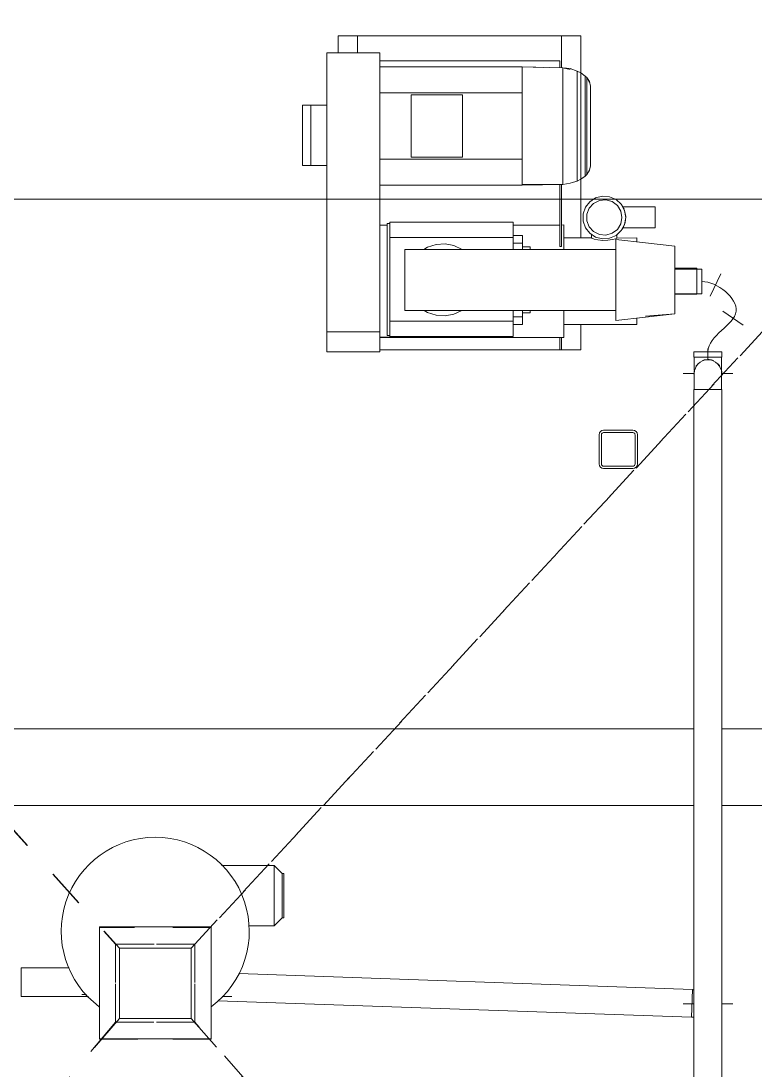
# Model space of a CAD drawing. Header units: metres. Extents: x -3 to 175, y -5 to 18.
# Drawn here: x 45.838 to 47.753, y 3.657 to 6.395 of the extents above; entities that cross this region are included whole.
import ezdxf

# ---------------------------------------------------------------- set-up
doc = ezdxf.new("R2010")
doc.units = ezdxf.units.M
doc.linetypes.add('Basculante', pattern=[0.003969, 0.002381, -0.001587])
for name, color, linetype, lineweight in [('A-GENM', 7, 'Continuous', 9), ('G-ANNO-SYMB', 7, 'Continuous', 9), ('M-EQPM', 7, 'Continuous', 9), ('P-PIPE', 7, 'Continuous', 9), ('P-PIPE-CNTR', 7, 'Continuous', 9), ('S-BEAM', 7, 'Continuous', 9), ('S-COLS', 7, 'Continuous', 9)]:
    doc.layers.add(name, color=color, linetype=linetype, lineweight=lineweight)

# ---------------------------------------------------------------- blocks, each defined once
blk = doc.blocks.new('M_Estanque Alimentación-2 - M_Estanque Alimentación-2-3172306-N-Estancos')
at = {"layer": 'A-GENM', "color": 9, "linetype": 'Basculante', "true_color": 0xc0c0c0}
for p, q in [((-0.0917, 0.0935), (-2.5931, 2.4092)), ((-2.5923, 2.4092), (-0.1017, 0.1035)), ((0.0917, 0.0935), (1.3187, 1.1686)), ((1.3173, 1.17), (0.1017, 0.1035)), ((0.1456, 0.1456), (-0.1456, 0.1456)), ((-0.1456, 0.1456), (-0.1456, -0.1456)), ((0.1456, -0.1456), (0.1456, 0.1456)), ((0.1456, 0.1456), (0.1456, -0.1456)), ((-0.1017, 0.1035), (0.1017, 0.1035)), ((0.1017, 0.1035), (-0.1017, 0.1035)), ((-0.1017, 0.1035), (0.1017, 0.1035)), ((-0.1017, -0.1025), (-0.1017, 0.1028)), ((-0.1017, 0.1028), (-0.1017, -0.1025)), ((-0.1017, -0.1025), (-0.1017, 0.1028)), ((0.0917, 0.0935), (-0.0917, 0.0935)), ((-0.0917, 0.0935), (-0.0917, -0.0935)), ((-0.0917, 0.0935), (0.0917, 0.0935)), ((-0.0917, -0.0935), (-0.0917, 0.0935)), ((0.0917, 0.0935), (-0.0917, 0.0935)), ((-0.0917, 0.0935), (-0.0917, -0.0935)), ((-0.0917, 0.0935), (0.0917, 0.0935)), ((-0.0917, -0.0935), (-0.0917, 0.0935)), ((0.0917, -0.0935), (0.0917, 0.0935)), ((0.0917, 0.0935), (0.0917, -0.0935)), ((0.0917, -0.0935), (0.0917, 0.0935)), ((0.0917, 0.0935), (0.0917, -0.0935)), ((0.1017, 0.1035), (0.1017, -0.1035)), ((0.1017, -0.1035), (0.1017, 0.1035)), ((0.1017, 0.1035), (0.1017, -0.1035)), ((-1.3277, -1.2003), (-0.0917, -0.0935)), ((-1.3277, -1.2013), (-0.1017, -0.1035)), ((0.1017, -0.1035), (-0.1017, -0.1035)), ((-0.1017, -0.1035), (0.1017, -0.1035)), ((0.1017, -0.1035), (-0.1017, -0.1035)), ((-0.0917, -0.0935), (0.0917, -0.0935)), ((0.0917, -0.0935), (-0.0917, -0.0935)), ((-0.0917, -0.0935), (0.0917, -0.0935)), ((0.0917, -0.0935), (-0.0917, -0.0935)), ((0.0917, -0.0935), (1.3305, -1.1434)), ((0.1017, -0.1035), (1.3273, -1.1435)), ((-0.1456, -0.1456), (0.1456, -0.1456))]:
    blk.add_line(p, q, dxfattribs=at)
blk = doc.blocks.new('Bomba Omega - Bomba Omega-3039862-N-Estancos')
at = {"layer": 'M-EQPM'}
for p, q in [((0.5412, 0.4412), (0.4032, 0.4412)), ((0.4032, 0.4412), (0.5412, 0.4412)), ((0.4032, 0.4412), (0.4032, 0.3887)), ((0.4032, 0.3887), (0.4032, 0.4412)), ((0.5412, 0.4412), (0.5412, 0.3887)), ((0.5412, 0.4412), (0.5412, 0.3887)), ((-0.1215, 0.4359), (-0.1215, 0.3694)), ((-0.0715, 0.4359), (-0.1215, 0.4359)), ((-0.1215, 0.4359), (-0.1215, 0.3694)), ((-0.0715, 0.4359), (-0.1215, 0.4359)), ((-0.0665, 0.4359), (-0.0715, 0.4359)), ((-0.0715, 0.4359), (-0.0715, 0.4034)), ((-0.0715, 0.4034), (-0.0715, 0.4359)), ((-0.0665, 0.4359), (-0.0715, 0.4359)), ((-0.0665, 0.4359), (-0.0665, 0.4034)), ((-0.0665, 0.4359), (-0.0665, 0.4034)), ((-0.0665, 0.4359), (0.4032, 0.4359)), ((-0.0665, 0.4359), (0.4032, 0.4359)), ((-0.0771, 0.4034), (0.4032, 0.4041)), ((0.4032, 0.4041), (-0.0771, 0.4034)), ((-0.0771, 0.3974), (-0.0771, 0.4034)), ((0.4032, 0.4014), (-0.0771, 0.4034)), ((0.4032, 0.4014), (-0.0771, 0.4034)), ((-0.0771, 0.4034), (-0.0771, 0.3974)), ((-0.0771, 0.3857), (-0.0771, 0.3974)), ((-0.0771, 0.3974), (-0.0771, 0.3857)), ((-0.0771, 0.3857), (-0.0771, 0.3686)), ((-0.0771, 0.3857), (-0.0771, 0.3686)), ((0.3768, 0.4009), (0.0548, 0.4009)), ((0.0548, 0.4009), (0.3768, 0.4009)), ((0.0548, 0.4009), (0.0548, 0.3978)), ((0.0548, 0.3978), (0.0548, 0.4009)), ((0.0548, 0.3978), (0.0548, 0.3891)), ((0.0548, 0.3891), (0.0548, 0.3978)), ((0.0548, 0.3891), (0.0548, 0.3762)), ((0.0548, 0.3762), (0.0548, 0.3891)), ((0.3768, 0.4009), (0.3768, 0.3978)), ((0.3768, 0.4009), (0.3768, 0.3978)), ((0.3836, 0.3979), (0.3768, 0.3979)), ((0.3836, 0.3979), (0.3768, 0.3979)), ((0.3768, 0.3978), (0.3768, 0.3891)), ((0.3768, 0.3978), (0.3768, 0.3891)), ((0.3768, 0.3891), (0.3768, 0.3762)), ((0.3768, 0.3891), (0.3768, 0.3762)), ((0.3836, 0.3979), (0.3836, 0.1059)), ((0.3836, 0.3979), (0.3836, 0.1059)), ((0.4032, -0.3401), (0.4032, 0.3887)), ((0.4032, 0.3887), (0.5412, 0.3887)), ((0.4032, 0.3887), (0.5412, 0.3887)), ((0.4032, -0.3401), (0.4032, 0.3887)), ((0.5412, -0.3401), (0.5412, 0.3887)), ((0.5412, -0.3401), (0.5412, 0.3887)), ((-0.2898, 0.3504), (-0.2132, 0.359)), ((-0.2676, 0.3694), (-0.2676, 0.3633)), ((-0.2676, 0.3633), (-0.2676, 0.3694)), ((-0.2676, 0.3694), (-0.0771, 0.3694)), ((-0.2676, 0.3633), (-0.2676, 0.354)), ((-0.2676, 0.354), (-0.2676, 0.3633)), ((-0.2132, 0.359), (-0.2132, 0.3559)), ((-0.2132, 0.359), (-0.2132, 0.3559)), ((-0.213, 0.3326), (-0.2132, 0.359)), ((-0.2132, 0.359), (-0.213, 0.3326)), ((-0.0771, 0.3686), (-0.0771, 0.347)), ((-0.0771, 0.3686), (-0.0771, 0.347)), ((0.0548, 0.3693), (0.0308, 0.3693)), ((0.0308, 0.3693), (0.0548, 0.3693)), ((0.0308, 0.3693), (0.0308, 0.3666)), ((0.0308, 0.3693), (0.0308, 0.3666)), ((0.0308, 0.3666), (0.0308, 0.3593)), ((0.0308, 0.3666), (0.0308, 0.3593)), ((0.0308, 0.3593), (0.0308, 0.3493)), ((0.0308, 0.3593), (0.0308, 0.3493)), ((0.0548, 0.3762), (0.0548, 0.3609)), ((0.0548, 0.3609), (0.0548, 0.3762)), ((0.0548, 0.3609), (0.3768, 0.3609)), ((0.3768, 0.3609), (0.0548, 0.3609)), ((0.0548, 0.3326), (0.0548, 0.3609)), ((0.0548, 0.3326), (0.0548, 0.3609)), ((0.3768, 0.3762), (0.3768, 0.3609)), ((0.3768, 0.3609), (0.3768, 0.3762)), ((0.3768, 0.142), (0.3768, 0.3609)), ((0.3768, 0.142), (0.3768, 0.3609)), ((-0.3665, 0.3419), (-0.2898, 0.3504)), ((-0.2898, 0.3504), (-0.3665, 0.3419)), ((-0.2898, 0.3476), (-0.3665, 0.3419)), ((-0.2898, 0.3476), (-0.3665, 0.3419)), ((-0.3665, 0.3389), (-0.3665, 0.3419)), ((-0.3665, 0.3419), (-0.3665, 0.3389)), ((-0.3665, 0.33), (-0.3665, 0.3389)), ((-0.3665, 0.3389), (-0.3665, 0.33)), ((-0.3665, 0.316), (-0.3665, 0.33)), ((-0.3665, 0.33), (-0.3665, 0.316)), ((-0.2132, 0.3559), (-0.2132, 0.3469)), ((-0.2132, 0.3559), (-0.2132, 0.3469)), ((-0.2132, 0.3469), (-0.2132, 0.3324)), ((-0.2132, 0.3469), (-0.2132, 0.3324)), ((-0.2132, 0.3324), (-0.2132, 0.3134)), ((-0.2132, 0.3324), (-0.2132, 0.3134)), ((-0.213, 0.3267), (-0.213, 0.3326)), ((-0.213, 0.3326), (-0.213, 0.3267)), ((-0.213, 0.3326), (0.338, 0.3326)), ((-0.0771, 0.347), (-0.0771, 0.3326)), ((-0.0771, 0.347), (-0.0771, 0.3326)), ((0.0308, 0.3387), (0.0108, 0.3387)), ((0.0108, 0.3387), (0.0308, 0.3387)), ((0.0108, 0.3387), (0.0108, 0.3374)), ((0.0108, 0.3387), (0.0108, 0.3374)), ((0.0108, 0.3374), (0.0108, 0.3337)), ((0.0108, 0.3374), (0.0108, 0.3337)), ((0.0308, 0.3493), (0.0548, 0.3493)), ((0.0548, 0.3493), (0.0308, 0.3493)), ((0.0308, 0.3493), (0.0308, 0.3326)), ((0.0308, 0.3493), (0.0308, 0.3326)), ((0.2095, 0.3422), (0.1889, 0.3326)), ((0.1889, 0.3326), (0.2095, 0.3422)), ((0.2326, 0.3467), (0.2095, 0.3422)), ((0.2095, 0.3422), (0.2326, 0.3467)), ((0.2561, 0.3452), (0.2326, 0.3467)), ((0.2326, 0.3467), (0.2561, 0.3452)), ((0.2786, 0.3379), (0.2561, 0.3452)), ((0.2561, 0.3452), (0.2786, 0.3379)), ((0.287, 0.3326), (0.2786, 0.3379)), ((0.2786, 0.3379), (0.287, 0.3326)), ((0.338, 0.3267), (0.338, 0.3326)), ((0.338, 0.3326), (0.338, 0.3267)), ((-0.3665, 0.2977), (-0.3665, 0.316)), ((-0.3665, 0.316), (-0.3665, 0.2977)), ((-0.2132, 0.3134), (-0.2132, 0.2909)), ((-0.2132, 0.3134), (-0.2132, 0.2909)), ((-0.213, 0.3154), (-0.213, 0.3267)), ((-0.213, 0.3267), (-0.213, 0.3154)), ((-0.213, 0.2995), (-0.213, 0.3154)), ((-0.213, 0.3154), (-0.213, 0.2995)), ((0.338, 0.3154), (0.338, 0.3267)), ((0.338, 0.3154), (0.338, 0.3267)), ((0.338, 0.2995), (0.338, 0.3154)), ((0.338, 0.3154), (0.338, 0.2995)), ((-0.3665, 0.2897), (-0.4368, 0.2897)), ((-0.4368, 0.2897), (-0.4368, 0.2247)), ((-0.4242, 0.2845), (-0.4242, 0.2903)), ((-0.4242, 0.2903), (-0.4242, 0.2845)), ((-0.3665, 0.2903), (-0.4242, 0.2903)), ((-0.4242, 0.2739), (-0.4242, 0.2845)), ((-0.4242, 0.2845), (-0.4242, 0.2739)), ((-0.4242, 0.2604), (-0.4242, 0.2739)), ((-0.4242, 0.2739), (-0.4242, 0.2604)), ((-0.3665, 0.2763), (-0.3665, 0.2977)), ((-0.3665, 0.2977), (-0.3665, 0.2763)), ((-0.3665, 0.2534), (-0.3665, 0.2763)), ((-0.3665, 0.2763), (-0.3665, 0.2534)), ((-0.2132, 0.2909), (-0.2132, 0.2662)), ((-0.2132, 0.2909), (-0.2132, 0.2662)), ((-0.213, 0.2802), (-0.213, 0.2995)), ((-0.213, 0.2995), (-0.213, 0.2802)), ((-0.213, 0.2589), (-0.213, 0.2802)), ((-0.213, 0.2802), (-0.213, 0.2589)), ((0.338, 0.2802), (0.338, 0.2995)), ((0.338, 0.2802), (0.338, 0.2995)), ((0.338, 0.2589), (0.338, 0.2802)), ((0.338, 0.2802), (0.338, 0.2589)), ((-0.4242, 0.2463), (-0.4242, 0.2604)), ((-0.4242, 0.2604), (-0.4242, 0.2463)), ((-0.3665, 0.2305), (-0.3665, 0.2534)), ((-0.3665, 0.2305), (-0.3665, 0.2534)), ((-0.2132, 0.2662), (-0.2132, 0.2407)), ((-0.2132, 0.2662), (-0.2132, 0.2407)), ((-0.213, 0.2372), (-0.213, 0.2589)), ((-0.213, 0.2589), (-0.213, 0.2372)), ((0.338, 0.2372), (0.338, 0.2589)), ((0.338, 0.2372), (0.338, 0.2589)), ((-0.4368, 0.2247), (-0.3665, 0.2247)), ((-0.4242, 0.234), (-0.4242, 0.2463)), ((-0.4242, 0.2463), (-0.4242, 0.234)), ((-0.4242, 0.2257), (-0.4242, 0.234)), ((-0.4242, 0.2257), (-0.4242, 0.234)), ((-0.4242, 0.2227), (-0.4242, 0.2257)), ((-0.4242, 0.2257), (-0.4242, 0.2227)), ((-0.3665, 0.2227), (-0.4242, 0.2227)), ((-0.3665, 0.2092), (-0.3665, 0.2305)), ((-0.3665, 0.2092), (-0.3665, 0.2305)), ((-0.2132, 0.2407), (-0.2132, 0.216)), ((-0.2132, 0.2407), (-0.2132, 0.216)), ((-0.213, 0.2167), (-0.213, 0.2372)), ((-0.213, 0.2372), (-0.213, 0.2167)), ((0.338, 0.2167), (0.338, 0.2372)), ((0.338, 0.2372), (0.338, 0.2167)), ((-0.3665, 0.1909), (-0.3665, 0.2092)), ((-0.3665, 0.1909), (-0.3665, 0.2092)), ((-0.2132, 0.216), (-0.2132, 0.1935)), ((-0.2132, 0.216), (-0.2132, 0.1935)), ((-0.2132, 0.1935), (-0.2132, 0.1744)), ((-0.2132, 0.1935), (-0.2132, 0.1744)), ((-0.213, 0.1989), (-0.213, 0.2167)), ((-0.213, 0.2167), (-0.213, 0.1989)), ((-0.213, 0.1852), (-0.213, 0.1989)), ((-0.213, 0.1989), (-0.213, 0.1852)), ((0.338, 0.1989), (0.338, 0.2167)), ((0.338, 0.1989), (0.338, 0.2167)), ((0.338, 0.1852), (0.338, 0.1989)), ((0.338, 0.1989), (0.338, 0.1852)), ((-0.3665, 0.1769), (-0.3665, 0.1909)), ((-0.3665, 0.1769), (-0.3665, 0.1909)), ((-0.3665, 0.168), (-0.3665, 0.1769)), ((-0.3665, 0.168), (-0.3665, 0.1769)), ((-0.3665, 0.168), (-0.3665, 0.165)), ((-0.3665, 0.165), (-0.3665, 0.168)), ((-0.3665, 0.165), (-0.2898, 0.1564)), ((-0.2132, 0.1744), (-0.2132, 0.16)), ((-0.2132, 0.1744), (-0.2132, 0.16)), ((-0.213, 0.1736), (-0.2132, 0.151)), ((-0.213, 0.1736), (-0.2132, 0.151)), ((-0.213, 0.1736), (-0.2132, 0.151)), ((-0.2132, 0.151), (-0.213, 0.1736)), ((-0.213, 0.1765), (-0.213, 0.1852)), ((-0.213, 0.1852), (-0.213, 0.1765)), ((-0.213, 0.1765), (-0.213, 0.1736)), ((-0.213, 0.1765), (-0.213, 0.1736)), ((0.338, 0.1736), (-0.213, 0.1736)), ((-0.0771, 0.1736), (-0.0771, 0.1554)), ((-0.0771, 0.1736), (-0.0771, 0.1554)), ((-0.0665, 0.1655), (-0.0715, 0.1655)), ((-0.0715, 0.0039), (-0.0715, 0.1655)), ((-0.0665, 0.1655), (-0.0715, 0.1655)), ((-0.0715, 0.1655), (-0.0715, 0.0039)), ((-0.0665, 0.0038), (-0.0665, 0.1655)), ((-0.0665, 0.1655), (-0.0665, 0.0038)), ((0.0108, 0.1736), (0.0108, 0.1713)), ((0.0108, 0.1736), (0.0108, 0.1713)), ((0.0108, 0.1713), (0.0108, 0.1677)), ((0.0108, 0.1713), (0.0108, 0.1677)), ((0.0108, 0.1677), (0.0108, 0.1663)), ((0.0108, 0.1663), (0.0108, 0.1677)), ((0.0308, 0.1663), (0.0108, 0.1663)), ((0.0108, 0.1663), (0.0308, 0.1663)), ((0.0308, 0.1736), (0.0308, 0.1568)), ((0.0308, 0.1736), (0.0308, 0.1568)), ((0.0548, 0.142), (0.0548, 0.1736)), ((0.0548, 0.142), (0.0548, 0.1736)), ((0.1881, 0.1734), (0.2095, 0.1634)), ((0.2095, 0.1634), (0.1881, 0.1734)), ((0.2561, 0.1604), (0.2786, 0.1677)), ((0.2786, 0.1677), (0.2561, 0.1604)), ((0.2786, 0.1677), (0.2878, 0.1736)), ((0.2878, 0.1736), (0.2786, 0.1677)), ((0.338, 0.1765), (0.338, 0.1852)), ((0.338, 0.1765), (0.338, 0.1852)), ((0.338, 0.1736), (0.338, 0.1765)), ((0.338, 0.1765), (0.338, 0.1736)), ((-0.2898, 0.1564), (-0.2132, 0.1479)), ((-0.2676, 0.1467), (-0.2676, 0.154)), ((-0.2676, 0.154), (-0.2676, 0.1467)), ((-0.2676, 0.1467), (-0.2676, 0.1436)), ((-0.2676, 0.1467), (-0.2676, 0.1436)), ((-0.2676, 0.1436), (-0.2144, 0.1438)), ((-0.2133, 0.137), (-0.2268, 0.1245)), ((-0.2268, 0.1245), (-0.2133, 0.137)), ((-0.2157, 0.1439), (-0.2158, 0.1346)), ((-0.212, 0.1455), (-0.2157, 0.1439)), ((-0.2157, 0.1439), (-0.212, 0.1455)), ((-0.1964, 0.1444), (-0.2133, 0.137)), ((-0.2133, 0.137), (-0.1964, 0.1444)), ((-0.2132, 0.16), (-0.2132, 0.151)), ((-0.2132, 0.151), (-0.2132, 0.16)), ((-0.2132, 0.1479), (-0.2132, 0.151)), ((-0.2132, 0.1479), (-0.2132, 0.151)), ((-0.2037, 0.1478), (-0.212, 0.1455)), ((-0.212, 0.1455), (-0.2037, 0.1478)), ((-0.1919, 0.1497), (-0.2037, 0.1478)), ((-0.2037, 0.1478), (-0.1919, 0.1497)), ((-0.178, 0.1459), (-0.1964, 0.1444)), ((-0.1964, 0.1444), (-0.178, 0.1459)), ((-0.1787, 0.15), (-0.1919, 0.1497)), ((-0.1919, 0.1497), (-0.1787, 0.15)), ((-0.1661, 0.1487), (-0.1787, 0.15)), ((-0.1661, 0.1487), (-0.1787, 0.15)), ((-0.1601, 0.1414), (-0.178, 0.1459)), ((-0.178, 0.1459), (-0.1601, 0.1414)), ((-0.1562, 0.1464), (-0.1661, 0.1487)), ((-0.1562, 0.1464), (-0.1661, 0.1487)), ((-0.1447, 0.1313), (-0.1601, 0.1414)), ((-0.1601, 0.1414), (-0.1447, 0.1313)), ((-0.1505, 0.1444), (-0.1562, 0.1464)), ((-0.1562, 0.1464), (-0.1505, 0.1444)), ((-0.1497, 0.1436), (-0.1505, 0.1444)), ((-0.1505, 0.1444), (-0.1497, 0.1436)), ((-0.1497, 0.1436), (-0.0771, 0.1436)), ((-0.1494, 0.1347), (-0.1497, 0.1436)), ((-0.1215, 0.1436), (-0.1215, -0.0096)), ((-0.1215, 0.1436), (-0.1215, -0.0096)), ((-0.0771, 0.136), (-0.0771, 0.1554)), ((-0.0771, 0.1554), (-0.0771, 0.136)), ((0.0548, 0.1568), (0.0308, 0.1568)), ((0.0308, 0.1568), (0.0548, 0.1568)), ((0.0308, 0.1568), (0.0308, 0.1468)), ((0.0308, 0.1568), (0.0308, 0.1468)), ((0.0308, 0.1468), (0.0308, 0.1395)), ((0.0308, 0.1468), (0.0308, 0.1395)), ((0.0308, 0.1395), (0.0308, 0.1368)), ((0.0308, 0.1368), (0.0308, 0.1395)), ((0.3768, 0.142), (0.0548, 0.142)), ((0.0548, 0.142), (0.3768, 0.142)), ((0.0548, 0.142), (0.0548, 0.1267)), ((0.0548, 0.1267), (0.0548, 0.142)), ((0.2095, 0.1634), (0.2326, 0.159)), ((0.2326, 0.159), (0.2095, 0.1634)), ((0.2326, 0.159), (0.2561, 0.1604)), ((0.2561, 0.1604), (0.2326, 0.159)), ((0.3768, 0.142), (0.3768, 0.1267)), ((0.3768, 0.142), (0.3768, 0.1267)), ((-0.2316, 0.1173), (-0.3156, 0.1175)), ((-0.3156, 0.1175), (-0.2316, 0.1173)), ((-0.3156, 0.1175), (-0.2318, 0.1169)), ((-0.2318, 0.1169), (-0.3156, 0.1175)), ((-0.3156, 0.1175), (-0.3156, 0.1147)), ((-0.3156, 0.1147), (-0.3156, 0.1175)), ((-0.3156, 0.1147), (-0.3156, 0.1071)), ((-0.3156, 0.1147), (-0.3156, 0.1071)), ((-0.2268, 0.1245), (-0.2356, 0.1083)), ((-0.2356, 0.1083), (-0.2268, 0.1245)), ((-0.2356, 0.1083), (-0.2345, 0.1112)), ((-0.2332, 0.1142), (-0.2352, 0.1095)), ((-0.2332, 0.1142), (-0.2352, 0.1095)), ((-0.2332, 0.1142), (-0.2318, 0.1169)), ((-0.2318, 0.1169), (-0.2332, 0.1142)), ((-0.2316, 0.1173), (-0.2318, 0.1169)), ((-0.2316, 0.1173), (-0.2318, 0.1169)), ((-0.2268, 0.1245), (-0.2316, 0.1173)), ((-0.2268, 0.1245), (-0.2316, 0.1173)), ((-0.2257, 0.1068), (-0.2168, 0.1212)), ((-0.2257, 0.1068), (-0.2168, 0.1212)), ((-0.2168, 0.1212), (-0.2032, 0.1314)), ((-0.2168, 0.1212), (-0.2032, 0.1314)), ((-0.2032, 0.1314), (-0.1869, 0.1361)), ((-0.2032, 0.1314), (-0.1869, 0.1361)), ((-0.1869, 0.1361), (-0.17, 0.1345)), ((-0.1869, 0.1361), (-0.17, 0.1345)), ((-0.17, 0.1345), (-0.1548, 0.1269)), ((-0.17, 0.1345), (-0.1548, 0.1269)), ((-0.1548, 0.1269), (-0.1434, 0.1144)), ((-0.1548, 0.1269), (-0.1434, 0.1144)), ((-0.1334, 0.1167), (-0.1447, 0.1313)), ((-0.1447, 0.1313), (-0.1334, 0.1167)), ((-0.1434, 0.1144), (-0.1372, 0.0986)), ((-0.1434, 0.1144), (-0.1372, 0.0986)), ((-0.1274, 0.0993), (-0.1334, 0.1167)), ((-0.1334, 0.1167), (-0.1274, 0.0993)), ((-0.0771, 0.1215), (-0.0771, 0.136)), ((-0.0771, 0.136), (-0.0771, 0.1215)), ((-0.0771, 0.1126), (-0.0771, 0.1215)), ((-0.0771, 0.1126), (-0.0771, 0.1215)), ((-0.0771, 0.1096), (-0.0771, 0.1126)), ((-0.0771, 0.1126), (-0.0771, 0.1096)), ((-0.0771, 0.1096), (-0.0715, 0.1101)), ((0.0548, 0.1101), (-0.0665, 0.1101)), ((-0.0665, 0.1101), (0.0548, 0.1101)), ((0.0548, 0.1368), (0.0308, 0.1368)), ((0.0308, 0.1368), (0.0548, 0.1368)), ((0.0548, 0.1267), (0.0548, 0.1137)), ((0.0548, 0.1137), (0.0548, 0.1267)), ((0.0548, 0.1137), (0.0548, 0.1051)), ((0.0548, 0.1051), (0.0548, 0.1137)), ((0.3768, 0.1267), (0.3768, 0.1137)), ((0.3768, 0.1137), (0.3768, 0.1267)), ((0.3768, 0.1137), (0.3768, 0.1051)), ((0.3768, 0.1051), (0.3768, 0.1137)), ((0.4032, 0.1103), (0.3836, 0.1103)), ((0.3836, 0.1103), (0.4032, 0.1103)), ((-0.3156, 0.0962), (-0.3156, 0.1071)), ((-0.3156, 0.1071), (-0.3156, 0.0962)), ((-0.3156, 0.084), (-0.3156, 0.0962)), ((-0.3156, 0.084), (-0.3156, 0.0962)), ((-0.3156, 0.073), (-0.3156, 0.084)), ((-0.3156, 0.073), (-0.3156, 0.084)), ((-0.2386, 0.0901), (-0.2356, 0.1083)), ((-0.2386, 0.0901), (-0.2356, 0.1083)), ((-0.2386, 0.0901), (-0.2384, 0.0954)), ((-0.2356, 0.0719), (-0.2386, 0.0901)), ((-0.2356, 0.0719), (-0.2386, 0.0901)), ((-0.2386, 0.0901), (-0.2386, 0.0874)), ((-0.2386, 0.0874), (-0.2385, 0.089)), ((-0.2386, 0.0874), (-0.2385, 0.089)), ((-0.2376, 0.0795), (-0.2386, 0.0874)), ((-0.2376, 0.0795), (-0.2386, 0.0874)), ((-0.2384, 0.0954), (-0.2371, 0.1031)), ((-0.2384, 0.0954), (-0.2371, 0.1031)), ((-0.2375, 0.1007), (-0.2367, 0.1044)), ((-0.2367, 0.1044), (-0.2375, 0.1007)), ((-0.2356, 0.1083), (-0.2371, 0.1031)), ((-0.2371, 0.1031), (-0.2358, 0.1075)), ((-0.2358, 0.1075), (-0.2371, 0.1031)), ((-0.2356, 0.1083), (-0.2365, 0.1054)), ((-0.2356, 0.1083), (-0.2352, 0.1095)), ((-0.2288, 0.0901), (-0.2257, 0.1068)), ((-0.2288, 0.0901), (-0.2257, 0.1068)), ((-0.2257, 0.0734), (-0.2288, 0.0901)), ((-0.2288, 0.0901), (-0.2257, 0.0734)), ((-0.1372, 0.0986), (-0.1372, 0.0816)), ((-0.1372, 0.0816), (-0.1372, 0.0986)), ((-0.1274, 0.0809), (-0.1274, 0.0993)), ((-0.1274, 0.0993), (-0.1274, 0.0809)), ((0.0548, 0.1051), (0.0548, 0.102)), ((0.0548, 0.102), (0.0548, 0.1051)), ((0.3768, 0.102), (0.0548, 0.102)), ((0.0548, 0.102), (0.3768, 0.102)), ((0.3836, 0.1059), (0.3768, 0.1059)), ((0.3836, 0.1059), (0.3768, 0.1059)), ((0.3768, 0.1051), (0.3768, 0.102)), ((0.3768, 0.102), (0.3768, 0.1051)), ((-0.3156, 0.0654), (-0.3156, 0.073)), ((-0.3156, 0.0654), (-0.3156, 0.073)), ((-0.3156, 0.0627), (-0.3156, 0.0654)), ((-0.3156, 0.0654), (-0.3156, 0.0627)), ((-0.3156, 0.0627), (-0.2315, 0.0627)), ((-0.2376, 0.0795), (-0.2358, 0.0726)), ((-0.2358, 0.0726), (-0.2376, 0.0795)), ((-0.2376, 0.0795), (-0.2356, 0.0719)), ((-0.2338, 0.0674), (-0.2358, 0.0726)), ((-0.2338, 0.0674), (-0.2358, 0.0726)), ((-0.2356, 0.0719), (-0.2358, 0.0726)), ((-0.2356, 0.0719), (-0.2268, 0.0557)), ((-0.2356, 0.0719), (-0.2268, 0.0557)), ((-0.2356, 0.0719), (-0.2338, 0.0674)), ((-0.2356, 0.0719), (-0.2352, 0.0707)), ((-0.2329, 0.0654), (-0.2343, 0.0687)), ((-0.2343, 0.0687), (-0.2329, 0.0654)), ((-0.2321, 0.0639), (-0.2338, 0.0674)), ((-0.2321, 0.0639), (-0.2338, 0.0674)), ((-0.2321, 0.0639), (-0.2315, 0.0627)), ((-0.2315, 0.0627), (-0.2321, 0.0639)), ((-0.2268, 0.0557), (-0.2315, 0.0627)), ((-0.2268, 0.0557), (-0.2315, 0.0627)), ((-0.2268, 0.0557), (-0.2133, 0.0432)), ((-0.2133, 0.0432), (-0.2268, 0.0557)), ((-0.2257, 0.0734), (-0.2168, 0.059)), ((-0.2257, 0.0734), (-0.2168, 0.059)), ((-0.2032, 0.0487), (-0.2168, 0.059)), ((-0.2168, 0.059), (-0.2032, 0.0487)), ((-0.1434, 0.0658), (-0.1548, 0.0532)), ((-0.1548, 0.0532), (-0.1434, 0.0658)), ((-0.1447, 0.0489), (-0.1334, 0.0634)), ((-0.1334, 0.0634), (-0.1447, 0.0489)), ((-0.1372, 0.0816), (-0.1434, 0.0658)), ((-0.1434, 0.0658), (-0.1372, 0.0816)), ((-0.1334, 0.0634), (-0.1274, 0.0809)), ((-0.1274, 0.0809), (-0.1334, 0.0634)), ((-0.2133, 0.0432), (-0.1964, 0.0358)), ((-0.1964, 0.0358), (-0.2133, 0.0432)), ((-0.1869, 0.0441), (-0.2032, 0.0487)), ((-0.2032, 0.0487), (-0.1869, 0.0441)), ((-0.1964, 0.0358), (-0.178, 0.0343)), ((-0.178, 0.0343), (-0.1964, 0.0358)), ((-0.17, 0.0457), (-0.1869, 0.0441)), ((-0.1869, 0.0441), (-0.17, 0.0457)), ((-0.178, 0.0343), (-0.1601, 0.0388)), ((-0.1601, 0.0388), (-0.178, 0.0343)), ((-0.1548, 0.0532), (-0.17, 0.0457)), ((-0.17, 0.0457), (-0.1548, 0.0532)), ((-0.1601, 0.0388), (-0.1447, 0.0489)), ((-0.1447, 0.0489), (-0.1601, 0.0388)), ((-0.0937, 0.0007), (-0.1122, -0.0051)), ((-0.0937, 0.0007), (-0.0742, 0.0039)), ((-0.0742, 0.0039), (-0.0844, 0.0022)), ((-0.0742, 0.0039), (0.0312, 0.0057)), ((-0.0742, 0.0039), (0.0312, 0.0057)), ((-0.0742, 0.0008), (-0.0742, 0.0039)), ((-0.0742, 0.0039), (0.0312, 0.0028)), ((0.0312, 0.0028), (-0.0742, 0.0039)), ((-0.0742, 0.0008), (-0.0742, 0.0039)), ((-0.0742, 0.0008), (-0.0742, -0.0085)), ((-0.0742, -0.0085), (-0.0742, 0.0008)), ((0.0312, 0.0028), (0.0312, 0.0057)), ((0.0312, 0.0057), (0.0312, 0.0028)), ((0.4032, 0.0057), (0.0312, 0.0057)), ((0.0312, -0.0059), (0.0312, 0.0028)), ((0.0312, 0.0028), (0.0312, -0.0059)), ((-0.144, -0.0332), (-0.137, -0.0219)), ((-0.137, -0.0219), (-0.144, -0.0332)), ((-0.137, -0.0219), (-0.1328, -0.0176)), ((-0.137, -0.0219), (-0.1328, -0.0176)), ((-0.137, -0.0219), (-0.1328, -0.0207)), ((-0.1328, -0.0207), (-0.137, -0.0219)), ((-0.137, -0.0251), (-0.137, -0.0219)), ((-0.137, -0.0251), (-0.137, -0.0219)), ((-0.137, -0.0251), (-0.137, -0.0344)), ((-0.137, -0.0344), (-0.137, -0.0251)), ((-0.1216, -0.0096), (-0.1328, -0.0176)), ((-0.1328, -0.0176), (-0.1328, -0.0207)), ((-0.1328, -0.0176), (-0.1328, -0.0207)), ((-0.1328, -0.0207), (-0.1328, -0.0298)), ((-0.1328, -0.0207), (-0.1328, -0.0298)), ((-0.1216, -0.0096), (-0.1122, -0.0051)), ((-0.1216, -0.0096), (-0.1122, -0.0051)), ((-0.1216, -0.0096), (-0.1216, -0.0126)), ((-0.1216, -0.0096), (-0.1216, -0.0126)), ((-0.1216, -0.0126), (-0.1216, -0.0216)), ((-0.1216, -0.0126), (-0.1216, -0.0216)), ((-0.1216, -0.0216), (-0.1216, -0.0362)), ((-0.1216, -0.0216), (-0.1216, -0.0362)), ((-0.1022, -0.002), (-0.1122, -0.0051)), ((-0.1122, -0.0051), (-0.1122, -0.0083)), ((-0.1122, -0.0051), (-0.1122, -0.0083)), ((-0.1122, -0.0083), (-0.1122, -0.0175)), ((-0.1122, -0.0083), (-0.1122, -0.0175)), ((-0.1122, -0.0175), (-0.1122, -0.0325)), ((-0.1122, -0.0175), (-0.1122, -0.0325)), ((-0.0742, -0.0235), (-0.0742, -0.0085)), ((-0.0742, -0.0235), (-0.0742, -0.0085)), ((-0.0742, -0.0436), (-0.0742, -0.0235)), ((-0.0742, -0.0436), (-0.0742, -0.0235)), ((0.0312, -0.02), (0.0312, -0.0059)), ((0.0312, -0.02), (0.0312, -0.0059)), ((0.0312, -0.039), (0.0312, -0.02)), ((0.0312, -0.039), (0.0312, -0.02)), ((-0.144, -0.0332), (-0.1464, -0.045)), ((-0.144, -0.0332), (-0.1464, -0.045)), ((-0.1464, -0.048), (-0.1464, -0.045)), ((-0.1464, -0.045), (-0.1464, -0.048)), ((-0.1464, -0.048), (-0.1464, -0.0569)), ((-0.1464, -0.048), (-0.1464, -0.0569)), ((-0.137, -0.0344), (-0.137, -0.0496)), ((-0.137, -0.0496), (-0.137, -0.0344)), ((-0.137, -0.0496), (-0.137, -0.0696)), ((-0.137, -0.0696), (-0.137, -0.0496)), ((-0.1328, -0.0444), (-0.1328, -0.0298)), ((-0.1328, -0.0298), (-0.1328, -0.0444)), ((-0.1328, -0.0639), (-0.1328, -0.0444)), ((-0.1328, -0.0444), (-0.1328, -0.0639)), ((-0.1216, -0.0362), (-0.1216, -0.0556)), ((-0.1216, -0.0362), (-0.1216, -0.0556)), ((-0.1122, -0.0325), (-0.1122, -0.0526)), ((-0.1122, -0.0325), (-0.1122, -0.0526)), ((-0.1122, -0.0526), (-0.1122, -0.0769)), ((-0.1122, -0.0526), (-0.1122, -0.0769)), ((-0.0742, -0.068), (-0.0742, -0.0436)), ((-0.0742, -0.068), (-0.0742, -0.0436)), ((0.0312, -0.0621), (0.0312, -0.039)), ((0.0312, -0.0621), (0.0312, -0.039)), ((0.5832, -0.0454), (0.5412, -0.0454)), ((0.5832, -0.0454), (0.5412, -0.0454)), ((0.5832, -0.203), (0.5832, -0.0454)), ((0.6049, -0.0454), (0.5832, -0.0454)), ((0.6049, -0.0454), (0.5832, -0.0454)), ((0.5832, -0.0454), (0.5832, -0.203)), ((0.6049, -0.203), (0.6049, -0.0454)), ((0.6049, -0.0454), (0.6049, -0.203)), ((-0.1464, -0.0569), (-0.1464, -0.0711)), ((-0.1464, -0.0569), (-0.1464, -0.0711)), ((-0.1464, -0.0711), (-0.1464, -0.0898)), ((-0.1464, -0.0711), (-0.1464, -0.0898)), ((-0.137, -0.0696), (-0.137, -0.0937)), ((-0.137, -0.0937), (-0.137, -0.0696)), ((-0.1328, -0.0873), (-0.1328, -0.0639)), ((-0.1328, -0.0639), (-0.1328, -0.0873)), ((-0.1216, -0.0556), (-0.1216, -0.0792)), ((-0.1216, -0.0556), (-0.1216, -0.0792)), ((-0.1216, -0.0792), (-0.1216, -0.1057)), ((-0.1216, -0.0792), (-0.1216, -0.1057)), ((-0.1122, -0.0769), (-0.1122, -0.1043)), ((-0.1122, -0.0769), (-0.1122, -0.1043)), ((-0.0742, -0.0957), (-0.0742, -0.068)), ((-0.0742, -0.0957), (-0.0742, -0.068)), ((0.0312, -0.0621), (0.4032, -0.0621)), ((0.4032, -0.0621), (0.0312, -0.0621)), ((0.0312, -0.089), (0.0312, -0.0621)), ((0.0312, -0.0621), (0.0312, -0.089)), ((0.1874, -0.0673), (0.3209, -0.0673)), ((0.1874, -0.2304), (0.1874, -0.0673)), ((0.3209, -0.0673), (0.1874, -0.0673)), ((0.1874, -0.0673), (0.1874, -0.2304)), ((0.3209, -0.0673), (0.3209, -0.2304)), ((0.3209, -0.0673), (0.3209, -0.2304)), ((-0.1464, -0.0898), (-0.1464, -0.1119)), ((-0.1464, -0.0898), (-0.1464, -0.1119)), ((-0.137, -0.0937), (-0.137, -0.1205)), ((-0.137, -0.1205), (-0.137, -0.0937)), ((-0.1328, -0.1137), (-0.1328, -0.0873)), ((-0.1328, -0.0873), (-0.1328, -0.1137)), ((-0.1216, -0.1057), (-0.1216, -0.1342)), ((-0.1216, -0.1057), (-0.1216, -0.1342)), ((-0.1122, -0.1043), (-0.1122, -0.1337)), ((-0.1122, -0.1043), (-0.1122, -0.1337)), ((-0.0742, -0.1256), (-0.0742, -0.0957)), ((-0.0742, -0.1256), (-0.0742, -0.0957)), ((0.0312, -0.1183), (0.0312, -0.089)), ((0.0312, -0.089), (0.0312, -0.1183)), ((-0.1464, -0.1119), (-0.1464, -0.1362)), ((-0.1464, -0.1362), (-0.1464, -0.1119)), ((-0.1464, -0.1612), (-0.1464, -0.1362)), ((-0.1464, -0.1612), (-0.1464, -0.1362)), ((-0.137, -0.1205), (-0.137, -0.1487)), ((-0.137, -0.1487), (-0.137, -0.1205)), ((-0.1328, -0.1416), (-0.1328, -0.1137)), ((-0.1328, -0.1137), (-0.1328, -0.1416)), ((-0.1216, -0.1342), (-0.1216, -0.1633)), ((-0.1216, -0.1342), (-0.1216, -0.1633)), ((-0.1122, -0.1337), (-0.1122, -0.1637)), ((-0.1122, -0.1337), (-0.1122, -0.1637)), ((-0.0742, -0.1565), (-0.0742, -0.1256)), ((-0.0742, -0.1565), (-0.0742, -0.1256)), ((0.0312, -0.1487), (0.0312, -0.1183)), ((0.0312, -0.1183), (0.0312, -0.1487)), ((-0.1464, -0.1855), (-0.1464, -0.1612)), ((-0.1464, -0.1855), (-0.1464, -0.1612)), ((-0.137, -0.1487), (-0.137, -0.177)), ((-0.137, -0.177), (-0.137, -0.1487)), ((-0.1328, -0.1699), (-0.1328, -0.1416)), ((-0.1328, -0.1416), (-0.1328, -0.1699)), ((-0.1216, -0.1633), (-0.1216, -0.1917)), ((-0.1216, -0.1633), (-0.1216, -0.1917)), ((-0.1122, -0.1637), (-0.1122, -0.1931)), ((-0.1122, -0.1637), (-0.1122, -0.1931)), ((-0.0742, -0.187), (-0.0742, -0.1565)), ((-0.0742, -0.187), (-0.0742, -0.1565)), ((0.0312, -0.1792), (0.0312, -0.1487)), ((0.0312, -0.1792), (0.0312, -0.1487)), ((-0.1464, -0.2077), (-0.1464, -0.1855)), ((-0.1464, -0.2077), (-0.1464, -0.1855)), ((-0.137, -0.177), (-0.137, -0.2038)), ((-0.137, -0.2038), (-0.137, -0.177)), ((-0.1328, -0.1973), (-0.1328, -0.1699)), ((-0.1328, -0.1699), (-0.1328, -0.1973)), ((-0.0742, -0.2159), (-0.0742, -0.187)), ((-0.0742, -0.2159), (-0.0742, -0.187)), ((0.0312, -0.2084), (0.0312, -0.1792)), ((0.0312, -0.2084), (0.0312, -0.1792)), ((-0.1464, -0.2264), (-0.1464, -0.2077)), ((-0.1464, -0.2264), (-0.1464, -0.2077)), ((-0.137, -0.2038), (-0.137, -0.2278)), ((-0.137, -0.2278), (-0.137, -0.2038)), ((-0.1328, -0.2223), (-0.1328, -0.1973)), ((-0.1328, -0.1973), (-0.1328, -0.2223)), ((-0.1216, -0.1917), (-0.1216, -0.2183)), ((-0.1216, -0.1917), (-0.1216, -0.2183)), ((-0.1216, -0.2183), (-0.1216, -0.2418)), ((-0.1216, -0.2183), (-0.1216, -0.2418)), ((-0.1122, -0.1931), (-0.1122, -0.2205)), ((-0.1122, -0.1931), (-0.1122, -0.2205)), ((-0.0742, -0.2421), (-0.0742, -0.2159)), ((-0.0742, -0.2421), (-0.0742, -0.2159)), ((0.0312, -0.2353), (0.0312, -0.2084)), ((0.0312, -0.2353), (0.0312, -0.2084)), ((0.5832, -0.203), (0.5412, -0.203)), ((0.5412, -0.203), (0.5832, -0.203)), ((0.5832, -0.203), (0.6049, -0.203)), ((0.6049, -0.203), (0.5832, -0.203)), ((-0.1464, -0.2406), (-0.1464, -0.2264)), ((-0.1464, -0.2406), (-0.1464, -0.2264)), ((-0.1464, -0.2495), (-0.1464, -0.2406)), ((-0.1464, -0.2495), (-0.1464, -0.2406)), ((-0.137, -0.2278), (-0.137, -0.2479)), ((-0.137, -0.2479), (-0.137, -0.2278)), ((-0.1328, -0.2439), (-0.1328, -0.2223)), ((-0.1328, -0.2223), (-0.1328, -0.2439)), ((-0.1328, -0.2611), (-0.1328, -0.2439)), ((-0.1328, -0.2439), (-0.1328, -0.2611)), ((-0.1216, -0.2418), (-0.1216, -0.2613)), ((-0.1216, -0.2418), (-0.1216, -0.2613)), ((-0.1122, -0.2205), (-0.1122, -0.2448)), ((-0.1122, -0.2205), (-0.1122, -0.2448)), ((-0.1122, -0.2448), (-0.1122, -0.2649)), ((-0.1122, -0.2448), (-0.1122, -0.2649)), ((-0.0742, -0.2645), (-0.0742, -0.2421)), ((-0.0742, -0.2645), (-0.0742, -0.2421)), ((0.0312, -0.2353), (0.4032, -0.2353)), ((0.4032, -0.2353), (0.0312, -0.2353)), ((0.0312, -0.2353), (0.0312, -0.2585)), ((0.0312, -0.2585), (0.0312, -0.2353)), ((0.3209, -0.2304), (0.1874, -0.2304)), ((0.3209, -0.2304), (0.1874, -0.2304)), ((-0.1464, -0.2495), (-0.1464, -0.2525)), ((-0.1464, -0.2525), (-0.1464, -0.2495)), ((-0.144, -0.265), (-0.1464, -0.2525)), ((-0.137, -0.2756), (-0.144, -0.2622)), ((-0.144, -0.2622), (-0.137, -0.2756)), ((-0.137, -0.2756), (-0.144, -0.265)), ((-0.137, -0.2756), (-0.144, -0.265)), ((-0.137, -0.2479), (-0.137, -0.263)), ((-0.137, -0.263), (-0.137, -0.2479)), ((-0.137, -0.263), (-0.137, -0.2724)), ((-0.137, -0.2724), (-0.137, -0.263)), ((-0.137, -0.2724), (-0.137, -0.2756)), ((-0.137, -0.2756), (-0.137, -0.2724)), ((-0.1328, -0.273), (-0.1328, -0.2611)), ((-0.1328, -0.2611), (-0.1328, -0.273)), ((-0.1328, -0.2791), (-0.1328, -0.273)), ((-0.1328, -0.273), (-0.1328, -0.2791)), ((-0.1216, -0.2613), (-0.1216, -0.2758)), ((-0.1216, -0.2613), (-0.1216, -0.2758)), ((-0.1122, -0.2649), (-0.1122, -0.2799)), ((-0.1122, -0.2649), (-0.1122, -0.2799)), ((-0.0742, -0.2822), (-0.0742, -0.2645)), ((-0.0742, -0.2822), (-0.0742, -0.2645)), ((0.0312, -0.2585), (0.0312, -0.2775)), ((0.0312, -0.2775), (0.0312, -0.2585)), ((-0.1328, -0.2791), (-0.137, -0.2756)), ((-0.137, -0.2756), (-0.1328, -0.2791)), ((-0.1328, -0.2791), (-0.1216, -0.2879)), ((-0.1328, -0.2791), (-0.1216, -0.2879)), ((-0.1216, -0.2758), (-0.1216, -0.2848)), ((-0.1216, -0.2758), (-0.1216, -0.2848)), ((-0.1216, -0.2848), (-0.1216, -0.2879)), ((-0.1216, -0.2848), (-0.1216, -0.2879)), ((-0.1216, -0.2879), (-0.1122, -0.2923)), ((-0.1215, -0.2879), (-0.1215, -0.3841)), ((-0.1215, -0.2879), (-0.1215, -0.3841)), ((-0.1122, -0.2799), (-0.1122, -0.2892)), ((-0.1122, -0.2799), (-0.1122, -0.2892)), ((-0.1122, -0.2892), (-0.1122, -0.2923)), ((-0.1122, -0.2892), (-0.1122, -0.2923)), ((-0.0937, -0.2989), (-0.1122, -0.2923)), ((-0.0742, -0.3006), (-0.0937, -0.2958)), ((-0.0937, -0.2958), (-0.0742, -0.3006)), ((-0.0937, -0.2989), (-0.0742, -0.3006)), ((-0.0742, -0.3006), (-0.0937, -0.2989)), ((-0.0742, -0.2943), (-0.0742, -0.2822)), ((-0.0742, -0.2943), (-0.0742, -0.2822)), ((-0.0742, -0.3006), (-0.0742, -0.2943)), ((-0.0742, -0.3006), (-0.0742, -0.2943)), ((0.0312, -0.3032), (-0.0742, -0.3006)), ((-0.0715, -0.3841), (-0.0715, -0.3006)), ((-0.0715, -0.3006), (-0.0715, -0.3841)), ((-0.0665, -0.3188), (-0.0665, -0.3005)), ((-0.0665, -0.3188), (-0.0665, -0.3005)), ((0.0312, -0.2775), (0.0312, -0.2916)), ((0.0312, -0.2916), (0.0312, -0.2775)), ((0.0312, -0.2916), (0.0312, -0.3002)), ((0.0312, -0.3002), (0.0312, -0.2916)), ((0.0312, -0.3002), (0.0312, -0.3032)), ((0.0312, -0.3032), (0.0312, -0.3002)), ((0.4032, -0.3188), (-0.0665, -0.3188)), ((0.4032, -0.3188), (-0.0665, -0.3188)), ((-0.0247, -0.3018), (0.0312, -0.3032)), ((0.4032, -0.3031), (0.0312, -0.3032)), ((0.5412, -0.3401), (0.4032, -0.3401)), ((0.4032, -0.3401), (0.5412, -0.3401)), ((0.4612, -0.3841), (0.4612, -0.3401)), ((0.4612, -0.3401), (0.4612, -0.3841)), ((0.5112, -0.3401), (0.5112, -0.3841)), ((0.5112, -0.3401), (0.5112, -0.3841)), ((-0.0715, -0.3841), (-0.1215, -0.3841)), ((-0.0715, -0.3841), (-0.1215, -0.3841)), ((0.4612, -0.3841), (-0.0715, -0.3841)), ((-0.0715, -0.3841), (0.4612, -0.3841)), ((0.4612, -0.3841), (0.5112, -0.3841)), ((0.5112, -0.3841), (0.4612, -0.3841))]:
    blk.add_line(p, q, dxfattribs=at)
blk = doc.blocks.new('M_Equipo Salida estanque - M_Equipo Salida estanque-V27-N-Estancos')
at = {"layer": 'M-EQPM'}
for p, q in [((-0.1509, 0.3312), (-0.1717, 0.3104)), ((-0.1509, 0.3351), (-0.1509, 0.3312)), ((-0.093, 0.3351), (-0.1509, 0.3351)), ((-0.1509, 0.3312), (-0.093, 0.3312)), ((-0.0351, 0.3351), (-0.093, 0.3351)), ((-0.093, 0.3312), (-0.0351, 0.3312)), ((-0.0351, 0.3312), (-0.0351, 0.3351)), ((-0.0143, 0.3104), (-0.0351, 0.3312)), ((-0.1717, 0.3104), (-0.1717, 0.1729)), ((-0.1717, 0.3104), (-0.093, 0.3104)), ((-0.093, 0.3104), (-0.0143, 0.3104)), ((-0.0143, 0.2439), (-0.0143, 0.3104)), ((0.1704, 0.1743), (0.1704, 0.2)), ((-0.0115, 0.1457), (-0.01, 0.1457)), ((-0.0115, 0.1449), (-0.0115, -0.1457)), ((-0.01, 0.1457), (0.2805, 0.1457)), ((0.2805, 0.1449), (0.2805, -0.1448)), ((-0.01, -0.1457), (-0.0115, -0.1457)), ((0.2805, -0.1457), (-0.01, -0.1457)), ((0.1704, -0.3501), (0.1704, -0.1743)), ((0.0952, -0.2249), (0.0952, -0.3501)), ((0.0952, -0.3501), (0.1328, -0.3501)), ((0.1328, -0.3501), (0.1704, -0.3501))]:
    blk.add_line(p, q, dxfattribs=at)
at = {"layer": 'M-EQPM', "flags": 128}
blk.add_lwpolyline([(0.1653, -0.1794), (0.1653, -0.1828), (0.1653, -0.1868), (0.1653, -0.1908), (0.1653, -0.1915)], dxfattribs=at)
at = {"layer": 'M-EQPM'}
for start, end in [(36.5615, 180), (180, 323.4385)]:
    blk.add_arc((0, 0), 0.2453, start, end, dxfattribs=at)
blk = doc.blocks.new('FCA_N_Columna de acero - 100x100mm-V31-N-Estancos')
at = {"layer": 'S-COLS'}
for p, q in [((-0.05, -0.0199), (-0.05, 0.038)), ((-0.044, 0.038), (-0.044, -0.0199)), ((-0.038, 0.05), (0.038, 0.05)), ((0.038, 0.044), (-0.038, 0.044)), ((0.044, -0.0199), (0.044, 0.038)), ((0.05, 0.038), (0.05, -0.0199)), ((-0.05, -0.038), (-0.05, -0.0199)), ((-0.044, -0.0199), (-0.044, -0.038)), ((0.044, -0.038), (0.044, -0.0199)), ((0.05, -0.0199), (0.05, -0.038)), ((-0.038, -0.044), (0.038, -0.044)), ((0.038, -0.05), (-0.038, -0.05))]:
    blk.add_line(p, q, dxfattribs=at)
for centre, radius, start, end in [((-0.038, 0.038), 0.012, 90, 180), ((-0.038, 0.038), 0.006, 90, 180), ((0.038, 0.038), 0.012, 360, 90), ((0.038, 0.038), 0.006, 33.8752, 90), ((0.038, 0.038), 0.006, 360, 30), ((-0.038, -0.038), 0.012, 180, 270), ((-0.038, -0.038), 0.006, 180, 270), ((0.038, -0.038), 0.012, 270, 360), ((0.038, -0.038), 0.006, 270, 360)]:
    blk.add_arc(centre, radius, start, end, dxfattribs=at)
blk = doc.blocks.new('M_RVR_Codo material - CO - Codo-V40-N-Estancos')
at = {"layer": 'P-PIPE', "flags": 128}
for points in [[(14.3418, 12.5556), (14.3428, 12.5556), (14.3439, 12.5556), (14.3449, 12.5556), (14.3461, 12.5556), (14.3473, 12.5556), (14.3485, 12.5556), (14.3498, 12.5556), (14.3511, 12.5556), (14.3524, 12.5556), (14.3538, 12.5556), (14.3553, 12.5556), (14.3567, 12.5556), (14.3582, 12.5556), (14.3598, 12.5556), (14.3613, 12.5556), (14.3629, 12.5556), (14.3645, 12.5556), (14.3661, 12.5556), (14.3678, 12.5556), (14.3694, 12.5556), (14.3711, 12.5556), (14.3727, 12.5556), (14.3744, 12.5556), (14.3761, 12.5556), (14.3766, 12.5556)], [(14.3766, 12.4842), (14.3749, 12.4842), (14.3732, 12.4842), (14.3715, 12.4842), (14.3699, 12.4842), (14.3682, 12.4842), (14.3666, 12.4842), (14.3649, 12.4842), (14.3633, 12.4842), (14.3617, 12.4842), (14.3602, 12.4842), (14.3586, 12.4842), (14.3571, 12.4842), (14.3557, 12.4842), (14.3542, 12.4842), (14.3528, 12.4842), (14.3514, 12.4842), (14.3501, 12.4842), (14.3488, 12.4842), (14.3476, 12.4842), (14.3464, 12.4842), (14.3452, 12.4842), (14.3441, 12.4842), (14.3431, 12.4842), (14.3421, 12.4842)]]:
    blk.add_lwpolyline(points, dxfattribs=at)
blk = doc.blocks.new('M_RVR_Codo material - CO - Codo-V53-N-Estancos')
at = {"layer": 'P-PIPE', "flags": 128}
for points in [[(16.7951, 5.4752), (16.7951, 5.4751), (16.7951, 5.475), (16.7951, 5.4749), (16.7951, 5.4746), (16.7951, 5.4743), (16.7951, 5.474), (16.7951, 5.4735), (16.7951, 5.473), (16.7951, 5.4725), (16.7951, 5.4719), (16.7951, 5.4712), (16.7951, 5.4704), (16.7951, 5.4696), (16.7951, 5.4688), (16.7951, 5.4678), (16.7951, 5.4669), (16.7951, 5.4658), (16.7951, 5.4647), (16.7951, 5.4636), (16.7951, 5.4624), (16.7951, 5.4612), (16.7951, 5.4599), (16.7951, 5.4586), (16.7951, 5.4572), (16.7951, 5.4558), (16.7951, 5.4544), (16.7951, 5.4529), (16.7951, 5.4514), (16.7951, 5.4499), (16.7951, 5.4484), (16.7951, 5.4468), (16.7951, 5.4452), (16.7951, 5.4436), (16.7951, 5.4419), (16.7951, 5.4403), (16.7951, 5.4386), (16.7951, 5.4369), (16.7951, 5.4353), (16.7951, 5.4336), (16.7951, 5.4331)], [(16.8665, 5.4331), (16.8665, 5.4348), (16.8665, 5.4365), (16.8665, 5.4382), (16.8665, 5.4398), (16.8665, 5.4415), (16.8665, 5.4431), (16.8665, 5.4447), (16.8665, 5.4464), (16.8665, 5.4479), (16.8665, 5.4495), (16.8665, 5.451), (16.8665, 5.4525), (16.8665, 5.454), (16.8665, 5.4555), (16.8665, 5.4569), (16.8665, 5.4582), (16.8665, 5.4596), (16.8665, 5.4609), (16.8665, 5.4621), (16.8665, 5.4633), (16.8665, 5.4644), (16.8665, 5.4655), (16.8665, 5.4666), (16.8665, 5.4676), (16.8665, 5.4685), (16.8665, 5.4694), (16.8665, 5.4702), (16.8665, 5.471), (16.8665, 5.4717), (16.8665, 5.4723), (16.8665, 5.4729), (16.8665, 5.4734), (16.8665, 5.4739), (16.8665, 5.4742), (16.8665, 5.4746), (16.8665, 5.4748), (16.8665, 5.475), (16.8665, 5.4751), (16.8665, 5.4752), (16.8665, 5.4752)]]:
    blk.add_lwpolyline(points, dxfattribs=at)
at = {"layer": 'P-PIPE'}
for start, end in [(90, 180), (0, 90), (180, 182.0543), (356.3256, 0)]:
    blk.add_arc((16.8308, 5.4752), 0.0357, start, end, dxfattribs=at)
blk = doc.blocks.new('M_RVR_Codo material - CO - Codo-V54-N-Estancos')
at = {"layer": 'P-PIPE', "flags": 128}
for points in [[(16.79, 3.8662), (16.7917, 3.8662), (16.7934, 3.8661)], [(16.7943, 3.7946), (16.793, 3.7947), (16.7914, 3.7947), (16.7897, 3.7948), (16.788, 3.7949), (16.7875, 3.7949)]]:
    blk.add_lwpolyline(points, dxfattribs=at)

msp = doc.modelspace()

# ---------------------------------------------------------------- linework, layer by layer
at = {"layer": 'G-ANNO-SYMB', "lineweight": 18}
msp.add_line((41.787, 5.93), (52.1631, 5.93), dxfattribs=at)
at = {"layer": 'P-PIPE'}
for p, q in [((47.6355, 5.6766), (47.6637, 5.7352)), ((47.6692, 5.6372), (47.722, 5.6013)), ((47.5935, 5.5316), (47.5935, 5.5172)), ((47.6665, 5.5316), (47.5935, 5.5316)), ((47.5935, 5.5172), (47.6665, 5.5172)), ((47.6665, 5.5172), (47.6665, 5.5316)), ((47.5935, 5.4331), (47.5935, 1.2419)), ((47.6665, 5.4331), (47.5935, 5.4331)), ((47.6665, 1.2419), (47.6665, 5.4331)), ((47.5893, 3.867), (46.4065, 3.9083)), ((47.5867, 3.7941), (47.5893, 3.867)), ((46.3512, 3.8372), (47.5867, 3.7941))]:
    msp.add_line(p, q, dxfattribs=at)
at = {"layer": 'P-PIPE', "color": 96, "true_color": 0x007f00}
for centre, radius, start, end in [((47.63, 5.4752), 0.0365, 101.8093, 114.8705), ((47.63, 5.4934), 0.0183, 79.9763, 90), ((47.63, 5.4752), 0.0365, 65.1295, 78.1907), ((47.63, 5.4752), 0.0365, 170.779, 180), ((47.63, 5.4752), 0.0365, 137.7909, 149.2829), ((47.63, 5.4752), 0.0365, 30.7171, 42.2091), ((47.63, 5.4752), 0.0365, 0, 9.221), ((47.63, 5.4752), 0.0365, 180, 185.3187), ((47.63, 5.4752), 0.0365, 354.6813, 0)]:
    msp.add_arc(centre, radius, start, end, dxfattribs=at)
at = {"layer": 'P-PIPE-CNTR'}
for p, q in [((47.63, 5.5109), (47.63, 5.5402)), ((47.565, 5.4752), (47.5948, 5.4752)), ((47.6652, 5.4752), (47.695, 5.4752)), ((47.565, 3.829), (47.5935, 3.829)), ((47.6665, 3.829), (47.695, 3.829))]:
    msp.add_line(p, q, dxfattribs=at)
msp.add_open_spline([(47.63, 5.5316), (47.63, 5.5745), (47.7645, 5.6256), (47.6541, 5.7151), (47.6137, 5.7151)], degree=3, knots=[0, 0, 0, 0, 0.4226762, 0.8203546, 0.8203546, 0.8203546, 0.8203546], dxfattribs=at)
at = {"layer": 'S-BEAM'}
for p, q in [((47.5935, 4.5475), (44.0107, 4.5475)), ((48.5973, 4.5475), (47.6665, 4.5475)), ((44.0107, 4.3475), (47.5935, 4.3475)), ((47.6665, 4.3475), (48.5973, 4.3475))]:
    msp.add_line(p, q, dxfattribs=at)

# ---------------------------------------------------------------- block references
at = {"layer": 'A-GENM', "color": 9, "linetype": 'Basculante', "true_color": 0xc0c0c0, "rotation": 270.0000000000002}
msp.add_blockref('M_Estanque Alimentación-2 - M_Estanque Alimentación-2-3172306-N-Estancos', (46.1881, 3.8831), dxfattribs=at)
at = {"layer": 'M-EQPM'}
for name, p, rotation in [('Bomba Omega - Bomba Omega-3039862-N-Estancos', (47.1768, 5.9723), 180), ('M_Equipo Salida estanque - M_Equipo Salida estanque-V27-N-Estancos', (46.188, 4.0188), 269.999999999999)]:
    msp.add_blockref(name, p, dxfattribs=dict(at, rotation=rotation))
at = {"layer": 'P-PIPE', "rotation": 90}
msp.add_blockref('M_RVR_Codo material - CO - Codo-V40-N-Estancos', (60.1499, -8.8593), dxfattribs=at)
at = {"layer": 'P-PIPE'}
for name in ['M_RVR_Codo material - CO - Codo-V53-N-Estancos', 'M_RVR_Codo material - CO - Codo-V54-N-Estancos']:
    msp.add_blockref(name, (30.7992, 0), dxfattribs=at)
at = {"layer": 'S-COLS'}
msp.add_blockref('FCA_N_Columna de acero - 100x100mm-V31-N-Estancos', (47.3958, 5.2769), dxfattribs=at)

doc.saveas('drawing.dxf')
